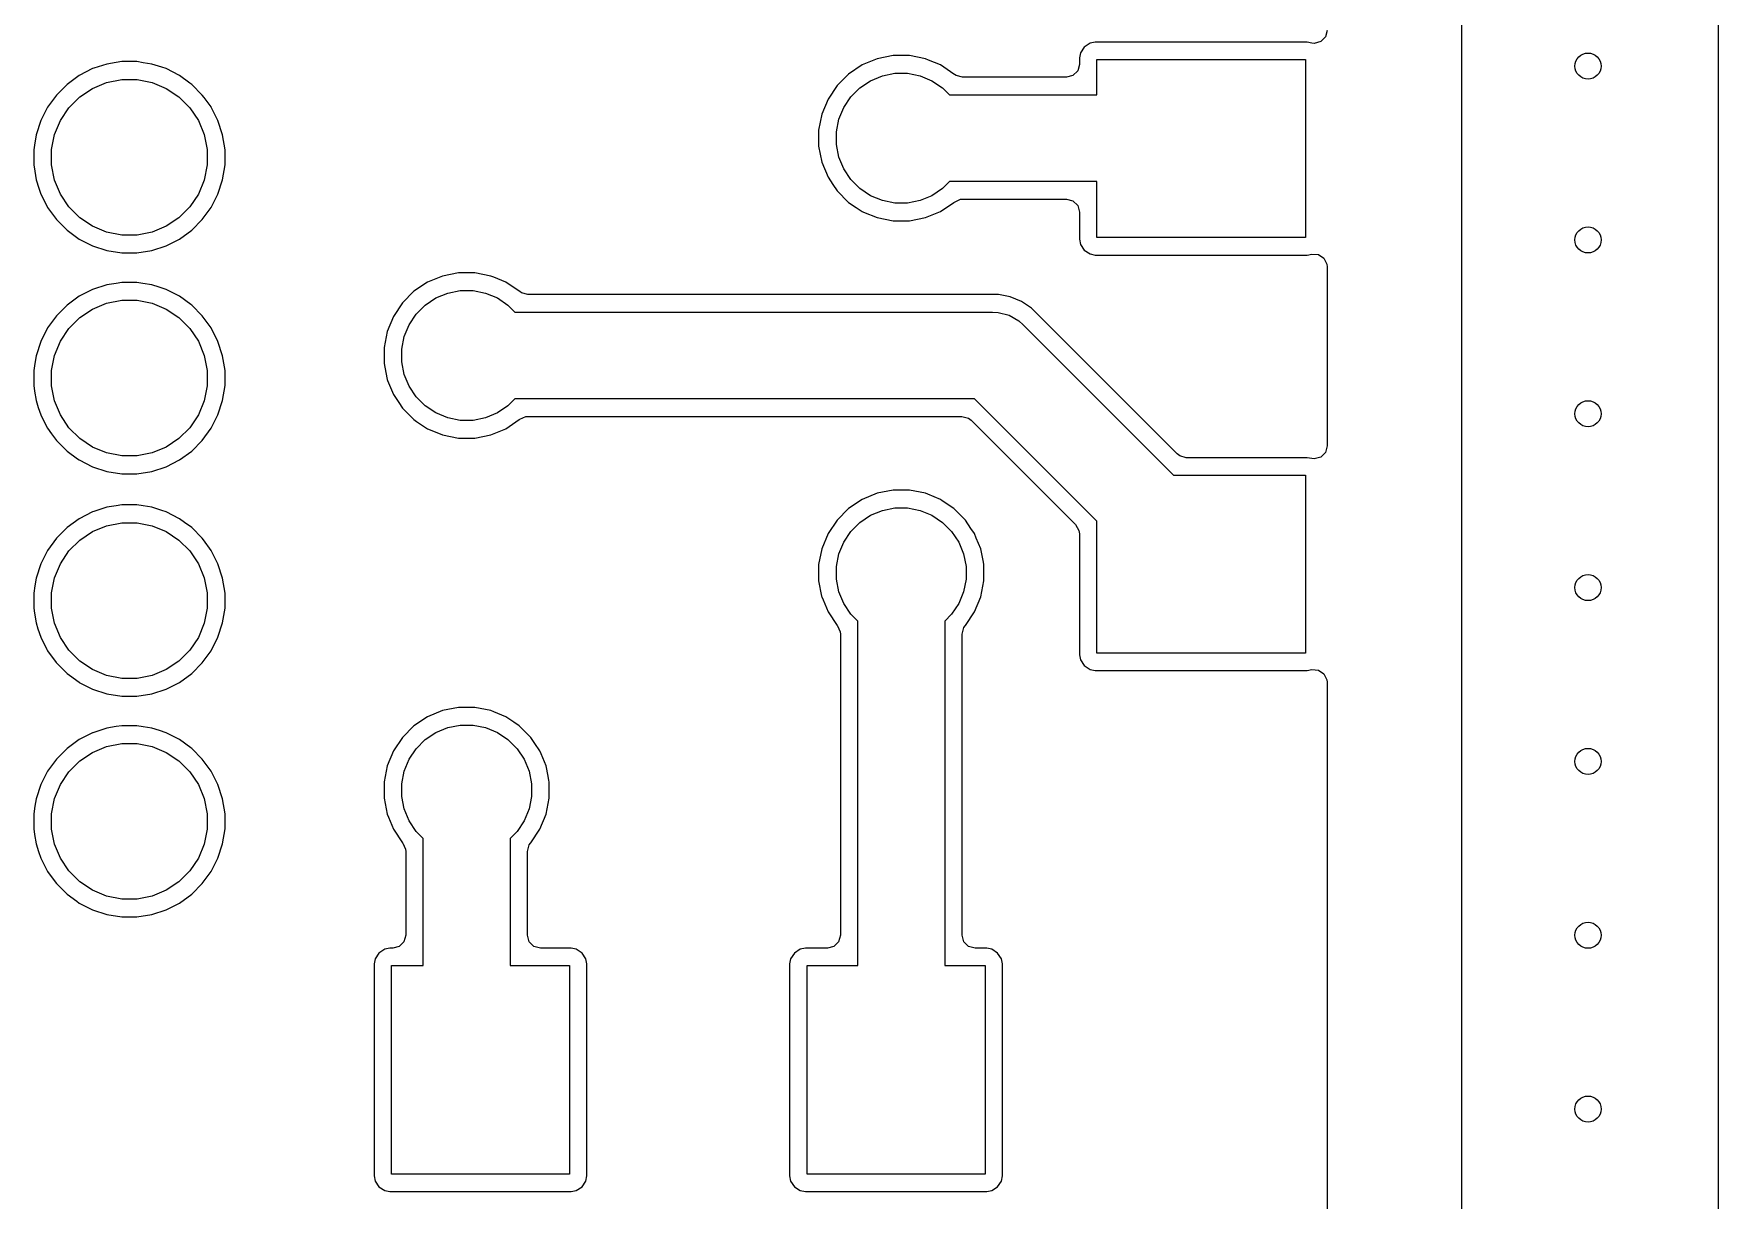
# Model space of a CAD drawing. Header units: inches. Extents: x 2.12 to 6.02, y -5.78 to -1.88.
# Drawn here: x 5.255 to 6.018, y -4.346 to -3.818 of the extents above; entities that cross this region are included whole.
import ezdxf

# ---------------------------------------------------------------- set-up
doc = ezdxf.new("R2010")
doc.units = ezdxf.units.IN
doc.header["$MEASUREMENT"] = 0
doc.layers.add('B.Cu', color=153, linetype='CONTINUOUS', true_color=0x4d7fc4)

msp = doc.modelspace()

# ---------------------------------------------------------------- linework, layer by layer
at = {"layer": 'B.Cu', "linetype": 'CONTINUOUS'}
for p, q in [((6.0177, -1.89805), (6.0177, -5.75549)), ((5.90157, -5.49887), (5.90157, -2.15468)), ((5.73314, -3.82235), (5.73053, -3.82409)), ((5.73544, -3.82189), (5.73314, -3.82235)), ((5.83149, -3.82189), (5.73544, -3.82189)), ((5.83354, -3.8223), (5.83149, -3.82189)), ((5.83149, -3.82189), (5.83149, -3.82189)), ((5.83469, -3.82241), (5.83354, -3.8223)), ((5.83762, -3.82163), (5.83469, -3.82241)), ((5.83977, -3.81948), (5.83762, -3.82163)), ((5.84055, -3.81654), (5.83977, -3.81948)), ((5.63672, -3.82937), (5.62991, -3.83219)), ((5.64395, -3.82793), (5.63672, -3.82937)), ((5.65132, -3.82793), (5.64395, -3.82793)), ((5.65855, -3.82937), (5.65132, -3.82793)), ((5.65996, -3.82996), (5.65855, -3.82937)), ((5.65855, -3.82937), (5.65855, -3.82937)), ((5.65855, -3.82937), (5.65855, -3.82937)), ((5.66536, -3.83219), (5.65996, -3.82996)), ((5.72878, -3.8267), (5.72833, -3.82901)), ((5.72833, -3.82901), (5.72833, -3.83191)), ((5.73053, -3.82409), (5.72878, -3.8267)), ((5.73622, -3.84567), (5.73622, -3.82978)), ((5.73622, -3.82978), (5.83071, -3.82978)), ((5.83071, -3.82978), (5.83071, -3.91037)), ((5.27532, -3.83696), (5.26981, -3.84097)), ((5.2814, -3.83386), (5.27532, -3.83696)), ((5.28197, -3.83368), (5.2814, -3.83386)), ((5.2814, -3.83386), (5.2814, -3.83386)), ((5.2814, -3.83386), (5.2814, -3.83386)), ((5.28789, -3.83176), (5.28197, -3.83368)), ((5.29201, -3.8311), (5.28789, -3.83176)), ((5.29462, -3.83069), (5.29201, -3.8311)), ((5.30144, -3.83069), (5.29462, -3.83069)), ((5.30433, -3.83115), (5.30144, -3.83069)), ((5.30818, -3.83176), (5.30433, -3.83115)), ((5.31279, -3.83325), (5.30818, -3.83176)), ((5.31466, -3.83386), (5.31279, -3.83325)), ((5.32074, -3.83696), (5.31466, -3.83386)), ((5.32544, -3.84037), (5.32074, -3.83696)), ((5.32074, -3.83696), (5.32074, -3.83696)), ((5.32074, -3.83696), (5.32074, -3.83696)), ((5.62378, -3.83629), (5.61857, -3.8415)), ((5.62991, -3.83219), (5.62378, -3.83629)), ((5.62378, -3.83629), (5.62378, -3.83629)), ((5.62991, -3.83219), (5.62991, -3.83219)), ((5.63372, -3.83931), (5.63907, -3.8371)), ((5.63907, -3.8371), (5.64474, -3.83597)), ((5.64474, -3.83597), (5.65053, -3.83597)), ((5.65053, -3.83597), (5.65621, -3.8371)), ((5.65621, -3.8371), (5.66156, -3.83931)), ((5.67149, -3.83629), (5.66536, -3.83219)), ((5.66536, -3.83219), (5.66536, -3.83219)), ((5.67168, -3.83644), (5.67149, -3.83629)), ((5.67247, -3.83699), (5.67168, -3.83644)), ((5.6754, -3.83778), (5.67247, -3.83699)), ((5.72246, -3.83778), (5.6754, -3.83778)), ((5.72539, -3.83699), (5.72246, -3.83778)), ((5.72754, -3.83484), (5.72539, -3.83699)), ((5.72833, -3.83191), (5.72754, -3.83484)), ((5.26981, -3.84097), (5.26498, -3.84579)), ((5.27555, -3.84663), (5.28133, -3.84277)), ((5.28133, -3.84277), (5.28775, -3.84011)), ((5.28775, -3.84011), (5.29456, -3.83875)), ((5.29456, -3.83875), (5.3015, -3.83875)), ((5.3015, -3.83875), (5.30832, -3.84011)), ((5.30832, -3.84011), (5.31473, -3.84277)), ((5.31473, -3.84277), (5.32051, -3.84663)), ((5.32626, -3.84097), (5.32544, -3.84037)), ((5.33108, -3.84579), (5.32626, -3.84097)), ((5.61857, -3.8415), (5.61448, -3.84763)), ((5.61857, -3.8415), (5.61857, -3.8415)), ((5.62481, -3.84662), (5.62891, -3.84253)), ((5.62891, -3.84253), (5.63372, -3.83931)), ((5.66156, -3.83931), (5.66637, -3.84253)), ((5.66637, -3.84253), (5.66951, -3.84567)), ((5.26098, -3.85131), (5.25788, -3.85738)), ((5.26498, -3.84579), (5.26098, -3.85131)), ((5.26678, -3.85731), (5.27064, -3.85154)), ((5.27064, -3.85154), (5.27555, -3.84663)), ((5.32051, -3.84663), (5.32542, -3.85154)), ((5.32542, -3.85154), (5.32928, -3.85731)), ((5.33186, -3.84686), (5.33108, -3.84579)), ((5.33502, -3.85122), (5.33186, -3.84686)), ((5.33509, -3.85131), (5.33502, -3.85122)), ((5.33818, -3.85738), (5.33509, -3.85131)), ((5.61448, -3.84763), (5.61165, -3.85444)), ((5.61448, -3.84763), (5.61448, -3.84763)), ((5.61938, -3.85678), (5.6216, -3.85144)), ((5.6216, -3.85144), (5.62481, -3.84662)), ((5.66951, -3.84567), (5.73622, -3.84567)), ((5.25788, -3.85738), (5.25577, -3.86387)), ((5.25788, -3.85738), (5.25788, -3.85738)), ((5.26412, -3.86373), (5.26678, -3.85731)), ((5.32928, -3.85731), (5.33194, -3.86373)), ((5.34029, -3.86387), (5.33818, -3.85738)), ((5.61165, -3.85444), (5.61022, -3.86167)), ((5.61825, -3.86246), (5.61938, -3.85678)), ((5.25577, -3.86387), (5.25505, -3.86844)), ((5.26277, -3.87054), (5.26412, -3.86373)), ((5.33194, -3.86373), (5.33329, -3.87054)), ((5.34136, -3.87061), (5.34029, -3.86387)), ((5.61022, -3.86167), (5.61022, -3.86904)), ((5.61825, -3.86825), (5.61825, -3.86246)), ((5.61938, -3.87393), (5.61825, -3.86825)), ((5.25505, -3.86844), (5.2547, -3.87061)), ((5.2547, -3.87061), (5.2547, -3.87743)), ((5.26277, -3.87749), (5.26277, -3.87054)), ((5.33329, -3.87054), (5.33329, -3.87749)), ((5.34136, -3.87743), (5.34136, -3.87061)), ((5.61022, -3.86904), (5.61165, -3.87627)), ((5.6216, -3.87927), (5.61938, -3.87393)), ((5.2547, -3.87743), (5.25516, -3.88032)), ((5.25516, -3.88032), (5.25577, -3.88416)), ((5.26412, -3.8843), (5.26277, -3.87749)), ((5.33329, -3.87749), (5.33194, -3.8843)), ((5.34029, -3.88416), (5.34136, -3.87743)), ((5.61165, -3.87627), (5.61448, -3.88308)), ((5.61448, -3.88308), (5.61448, -3.88308)), ((5.61448, -3.88308), (5.61665, -3.88633)), ((5.62481, -3.88409), (5.6216, -3.87927)), ((5.25577, -3.88416), (5.25702, -3.88801)), ((5.25702, -3.88801), (5.25788, -3.89065)), ((5.25788, -3.89065), (5.26091, -3.89659)), ((5.26678, -3.89072), (5.26412, -3.8843)), ((5.27064, -3.89649), (5.26678, -3.89072)), ((5.32928, -3.89072), (5.32542, -3.89649)), ((5.33194, -3.8843), (5.32928, -3.89072)), ((5.33509, -3.89672), (5.33818, -3.89065)), ((5.33818, -3.89065), (5.34029, -3.88416)), ((5.61665, -3.88633), (5.61857, -3.88921)), ((5.61857, -3.88921), (5.62378, -3.89442)), ((5.62891, -3.88818), (5.62481, -3.88409)), ((5.63372, -3.8914), (5.62891, -3.88818)), ((5.66637, -3.88818), (5.66156, -3.8914)), ((5.66951, -3.88504), (5.66637, -3.88818)), ((5.73622, -3.88504), (5.66951, -3.88504)), ((5.73622, -3.91037), (5.73622, -3.88504)), ((5.26091, -3.89659), (5.26098, -3.89672)), ((5.26098, -3.89672), (5.26497, -3.90223)), ((5.27555, -3.90141), (5.27064, -3.89649)), ((5.32542, -3.89649), (5.32051, -3.90141)), ((5.33108, -3.90224), (5.33509, -3.89672)), ((5.62378, -3.89442), (5.62723, -3.89672)), ((5.62723, -3.89672), (5.62991, -3.89852)), ((5.62991, -3.89852), (5.62991, -3.89852)), ((5.62991, -3.89852), (5.63059, -3.8988)), ((5.63059, -3.8988), (5.63672, -3.90134)), ((5.63907, -3.89361), (5.63372, -3.8914)), ((5.64474, -3.89474), (5.63907, -3.89361)), ((5.65053, -3.89474), (5.64474, -3.89474)), ((5.65621, -3.89361), (5.65053, -3.89474)), ((5.66156, -3.8914), (5.65621, -3.89361)), ((5.65855, -3.90134), (5.66536, -3.89852)), ((5.66536, -3.89852), (5.67149, -3.89442)), ((5.67149, -3.89442), (5.67168, -3.89426)), ((5.67149, -3.89442), (5.67149, -3.89442)), ((5.67149, -3.89442), (5.67149, -3.89442)), ((5.67168, -3.89426), (5.67445, -3.89301)), ((5.67445, -3.89301), (5.6754, -3.89293)), ((5.6754, -3.89293), (5.72246, -3.89293)), ((5.72246, -3.89293), (5.72539, -3.89372)), ((5.72539, -3.89372), (5.72754, -3.89587)), ((5.72754, -3.89587), (5.72833, -3.8988)), ((5.72833, -3.8988), (5.72833, -3.91115)), ((5.26497, -3.90223), (5.26498, -3.90224)), ((5.26498, -3.90224), (5.26981, -3.90706)), ((5.28133, -3.90526), (5.27555, -3.90141)), ((5.28775, -3.90792), (5.28133, -3.90526)), ((5.31473, -3.90526), (5.30832, -3.90792)), ((5.32051, -3.90141), (5.31473, -3.90526)), ((5.32626, -3.90706), (5.33108, -3.90224)), ((5.63672, -3.90134), (5.64395, -3.90278)), ((5.64395, -3.90278), (5.65132, -3.90278)), ((5.65132, -3.90278), (5.65855, -3.90134)), ((5.26981, -3.90706), (5.26981, -3.90706)), ((5.26981, -3.90706), (5.27528, -3.91104)), ((5.27528, -3.91104), (5.27532, -3.91107)), ((5.27532, -3.91107), (5.2814, -3.91417)), ((5.29456, -3.90928), (5.28775, -3.90792)), ((5.3015, -3.90928), (5.29456, -3.90928)), ((5.30832, -3.90792), (5.3015, -3.90928)), ((5.31466, -3.91417), (5.32074, -3.91107)), ((5.32074, -3.91107), (5.32626, -3.90706)), ((5.72833, -3.91115), (5.72878, -3.91345)), ((5.72878, -3.91345), (5.72878, -3.91345)), ((5.72878, -3.91345), (5.73053, -3.91607)), ((5.83071, -3.91037), (5.73622, -3.91037)), ((5.2814, -3.91417), (5.28789, -3.91628)), ((5.28789, -3.91628), (5.29462, -3.91734)), ((5.29462, -3.91734), (5.29462, -3.91734)), ((5.29462, -3.91734), (5.30144, -3.91734)), ((5.30144, -3.91734), (5.30818, -3.91628)), ((5.30144, -3.91734), (5.30144, -3.91734)), ((5.30818, -3.91628), (5.31466, -3.91417)), ((5.73053, -3.91607), (5.73314, -3.91781)), ((5.73314, -3.91781), (5.73544, -3.91827)), ((5.73544, -3.91827), (5.83149, -3.91827)), ((5.83149, -3.91827), (5.83354, -3.91786)), ((5.83354, -3.91786), (5.83657, -3.91806)), ((5.83657, -3.91806), (5.8391, -3.91974)), ((5.8391, -3.91974), (5.84044, -3.92247)), ((5.43987, -3.9278), (5.43306, -3.93062)), ((5.4471, -3.92636), (5.43987, -3.9278)), ((5.45447, -3.92636), (5.4471, -3.92636)), ((5.4617, -3.9278), (5.45447, -3.92636)), ((5.46311, -3.92838), (5.4617, -3.9278)), ((5.4617, -3.9278), (5.4617, -3.9278)), ((5.4617, -3.9278), (5.4617, -3.9278)), ((5.46851, -3.93062), (5.46311, -3.92838)), ((5.84044, -3.92247), (5.84055, -3.92361)), ((5.84055, -3.92361), (5.84055, -4.00473)), ((5.27532, -3.93696), (5.26981, -3.94097)), ((5.2814, -3.93386), (5.27532, -3.93696)), ((5.28789, -3.93176), (5.2814, -3.93386)), ((5.2814, -3.93386), (5.2814, -3.93386)), ((5.2814, -3.93386), (5.2814, -3.93386)), ((5.2814, -3.93386), (5.2814, -3.93386)), ((5.29201, -3.9311), (5.28789, -3.93176)), ((5.29462, -3.93069), (5.29201, -3.9311)), ((5.30144, -3.93069), (5.29462, -3.93069)), ((5.30416, -3.93112), (5.30144, -3.93069)), ((5.30818, -3.93176), (5.30416, -3.93112)), ((5.31157, -3.93286), (5.30818, -3.93176)), ((5.31466, -3.93386), (5.31157, -3.93286)), ((5.32074, -3.93696), (5.31466, -3.93386)), ((5.32593, -3.94073), (5.32074, -3.93696)), ((5.32074, -3.93696), (5.32074, -3.93696)), ((5.32074, -3.93696), (5.32074, -3.93696)), ((5.42693, -3.93471), (5.42172, -3.93992)), ((5.43306, -3.93062), (5.42693, -3.93471)), ((5.42693, -3.93471), (5.42693, -3.93471)), ((5.43306, -3.93062), (5.43306, -3.93062)), ((5.43687, -3.93774), (5.44222, -3.93552)), ((5.44222, -3.93552), (5.44789, -3.93439)), ((5.44789, -3.93439), (5.45368, -3.93439)), ((5.45368, -3.93439), (5.45936, -3.93552)), ((5.45936, -3.93552), (5.46471, -3.93774)), ((5.47464, -3.93471), (5.46851, -3.93062)), ((5.46851, -3.93062), (5.46851, -3.93062)), ((5.47483, -3.93487), (5.47464, -3.93471)), ((5.47562, -3.93541), (5.47483, -3.93487)), ((5.47855, -3.9362), (5.47562, -3.93541)), ((5.69169, -3.9362), (5.47855, -3.9362)), ((5.69702, -3.93726), (5.69169, -3.9362)), ((5.69169, -3.9362), (5.69169, -3.9362)), ((5.69169, -3.9362), (5.69169, -3.9362)), ((5.26981, -3.94097), (5.26498, -3.94579)), ((5.27555, -3.94663), (5.28133, -3.94277)), ((5.28133, -3.94277), (5.28775, -3.94011)), ((5.28775, -3.94011), (5.29456, -3.93875)), ((5.29456, -3.93875), (5.3015, -3.93875)), ((5.3015, -3.93875), (5.30832, -3.94011)), ((5.30832, -3.94011), (5.31473, -3.94277)), ((5.31473, -3.94277), (5.32051, -3.94663)), ((5.32626, -3.94097), (5.32593, -3.94073)), ((5.33108, -3.94579), (5.32626, -3.94097)), ((5.42172, -3.93992), (5.41763, -3.94605)), ((5.42172, -3.93992), (5.42172, -3.93992)), ((5.42796, -3.94505), (5.43206, -3.94095)), ((5.43206, -3.94095), (5.43687, -3.93774)), ((5.46471, -3.93774), (5.46952, -3.94095)), ((5.46952, -3.94095), (5.47266, -3.94409)), ((5.47266, -3.94409), (5.68898, -3.94409)), ((5.68898, -3.94409), (5.69155, -3.94426)), ((5.69155, -3.94426), (5.69155, -3.94426)), ((5.69155, -3.94426), (5.69651, -3.94559)), ((5.70204, -3.93934), (5.69702, -3.93726)), ((5.69702, -3.93726), (5.69702, -3.93726)), ((5.70656, -3.94236), (5.70204, -3.93934)), ((5.70204, -3.93934), (5.70204, -3.93934)), ((5.70204, -3.93934), (5.70204, -3.93934)), ((5.77256, -4.00836), (5.70656, -3.94236)), ((5.70656, -3.94236), (5.70656, -3.94236)), ((5.26098, -3.95131), (5.25788, -3.95738)), ((5.26498, -3.94579), (5.26098, -3.95131)), ((5.26678, -3.95731), (5.27064, -3.95154)), ((5.27064, -3.95154), (5.27555, -3.94663)), ((5.32051, -3.94663), (5.32542, -3.95154)), ((5.32542, -3.95154), (5.32928, -3.95731)), ((5.33509, -3.95131), (5.33108, -3.94579)), ((5.33818, -3.95738), (5.33509, -3.95131)), ((5.41763, -3.94605), (5.4148, -3.95286)), ((5.41763, -3.94605), (5.41763, -3.94605)), ((5.42253, -3.95521), (5.42475, -3.94986)), ((5.42475, -3.94986), (5.42796, -3.94505)), ((5.69651, -3.94559), (5.70096, -3.94816)), ((5.70096, -3.94816), (5.70096, -3.94816)), ((5.70096, -3.94816), (5.7029, -3.94986)), ((5.7029, -3.94986), (5.77101, -4.01797)), ((5.25788, -3.95738), (5.25577, -3.96387)), ((5.25788, -3.95738), (5.25788, -3.95738)), ((5.26412, -3.96373), (5.26678, -3.95731)), ((5.32928, -3.95731), (5.33194, -3.96373)), ((5.34029, -3.96387), (5.33818, -3.95738)), ((5.4148, -3.95286), (5.41337, -3.96009)), ((5.4214, -3.96089), (5.42253, -3.95521)), ((5.2552, -3.96747), (5.2547, -3.97061)), ((5.25577, -3.96387), (5.2552, -3.96747)), ((5.26277, -3.97054), (5.26412, -3.96373)), ((5.33194, -3.96373), (5.33329, -3.97054)), ((5.34136, -3.97061), (5.34029, -3.96387)), ((5.41337, -3.96009), (5.41337, -3.96747)), ((5.41337, -3.96747), (5.41464, -3.97388)), ((5.4214, -3.96667), (5.4214, -3.96089)), ((5.42253, -3.97235), (5.4214, -3.96667)), ((5.2547, -3.97061), (5.2547, -3.97743)), ((5.26277, -3.97749), (5.26277, -3.97054)), ((5.33329, -3.97054), (5.33329, -3.97749)), ((5.34136, -3.97743), (5.34136, -3.97061)), ((5.41464, -3.97388), (5.4148, -3.97469)), ((5.4148, -3.97469), (5.415, -3.97516)), ((5.415, -3.97516), (5.41763, -3.9815)), ((5.42475, -3.9777), (5.42253, -3.97235)), ((5.2547, -3.97743), (5.2551, -3.97992)), ((5.2551, -3.97992), (5.25577, -3.98416)), ((5.26412, -3.9843), (5.26277, -3.97749)), ((5.33329, -3.97749), (5.33194, -3.9843)), ((5.34029, -3.98416), (5.34136, -3.97743)), ((5.41763, -3.9815), (5.41763, -3.98151)), ((5.41763, -3.98151), (5.42006, -3.98514)), ((5.42796, -3.98251), (5.42475, -3.9777)), ((5.43206, -3.9866), (5.42796, -3.98251)), ((5.25577, -3.98416), (5.2568, -3.98733)), ((5.2568, -3.98733), (5.25788, -3.99065)), ((5.26678, -3.99072), (5.26412, -3.9843)), ((5.33194, -3.9843), (5.32928, -3.99072)), ((5.33818, -3.99065), (5.34029, -3.98416)), ((5.42006, -3.98514), (5.42172, -3.98763)), ((5.42172, -3.98763), (5.42693, -3.99285)), ((5.43687, -3.98982), (5.43206, -3.9866)), ((5.44222, -3.99204), (5.43687, -3.98982)), ((5.46471, -3.98982), (5.45936, -3.99204)), ((5.46952, -3.9866), (5.46471, -3.98982)), ((5.47266, -3.98346), (5.46952, -3.9866)), ((5.68082, -3.98346), (5.47266, -3.98346)), ((5.73622, -4.03886), (5.68082, -3.98346)), ((5.25788, -3.99065), (5.26086, -3.99649)), ((5.26086, -3.99649), (5.26098, -3.99672)), ((5.26098, -3.99672), (5.26279, -3.99922)), ((5.27064, -3.99649), (5.26678, -3.99072)), ((5.27555, -4.00141), (5.27064, -3.99649)), ((5.32542, -3.99649), (5.32051, -4.00141)), ((5.32928, -3.99072), (5.32542, -3.99649)), ((5.33108, -4.00224), (5.33509, -3.99672)), ((5.33509, -3.99672), (5.33818, -3.99065)), ((5.42693, -3.99285), (5.42814, -3.99366)), ((5.42814, -3.99366), (5.43306, -3.99694)), ((5.43306, -3.99694), (5.43306, -3.99694)), ((5.43306, -3.99694), (5.43506, -3.99777)), ((5.43506, -3.99777), (5.43987, -3.99976)), ((5.44789, -3.99316), (5.44222, -3.99204)), ((5.45368, -3.99316), (5.44789, -3.99316)), ((5.45936, -3.99204), (5.45368, -3.99316)), ((5.4617, -3.99976), (5.46851, -3.99694)), ((5.46851, -3.99694), (5.47464, -3.99285)), ((5.47464, -3.99285), (5.47483, -3.99269)), ((5.47464, -3.99285), (5.47464, -3.99285)), ((5.47464, -3.99285), (5.47464, -3.99285)), ((5.47483, -3.99269), (5.4776, -3.99144)), ((5.4776, -3.99144), (5.47855, -3.99136)), ((5.47855, -3.99136), (5.67512, -3.99136)), ((5.67512, -3.99136), (5.67806, -3.99214)), ((5.67806, -3.99214), (5.67927, -3.99308)), ((5.67927, -3.99308), (5.72661, -4.04041)), ((5.26279, -3.99922), (5.26498, -4.00224)), ((5.26498, -4.00224), (5.26981, -4.00706)), ((5.28133, -4.00526), (5.27555, -4.00141)), ((5.28775, -4.00792), (5.28133, -4.00526)), ((5.31473, -4.00526), (5.30832, -4.00792)), ((5.32051, -4.00141), (5.31473, -4.00526)), ((5.32626, -4.00706), (5.33108, -4.00224)), ((5.43987, -3.99976), (5.4471, -4.0012)), ((5.4471, -4.0012), (5.45447, -4.0012)), ((5.45447, -4.0012), (5.4617, -3.99976)), ((5.84055, -4.00473), (5.83977, -4.00767)), ((5.26981, -4.00706), (5.26981, -4.00706)), ((5.26981, -4.00706), (5.27459, -4.01054)), ((5.27459, -4.01054), (5.27532, -4.01107)), ((5.27532, -4.01107), (5.2814, -4.01417)), ((5.29456, -4.00928), (5.28775, -4.00792)), ((5.3015, -4.00928), (5.29456, -4.00928)), ((5.30832, -4.00792), (5.3015, -4.00928)), ((5.31466, -4.01417), (5.32074, -4.01107)), ((5.32074, -4.01107), (5.32626, -4.00706)), ((5.77377, -4.00929), (5.77256, -4.00836)), ((5.77671, -4.01008), (5.77377, -4.00929)), ((5.83149, -4.01008), (5.77671, -4.01008)), ((5.83354, -4.01049), (5.83149, -4.01008)), ((5.83149, -4.01008), (5.83149, -4.01008)), ((5.83469, -4.0106), (5.83354, -4.01049)), ((5.83762, -4.00981), (5.83469, -4.0106)), ((5.83977, -4.00767), (5.83762, -4.00981)), ((5.2814, -4.01417), (5.28789, -4.01628)), ((5.28789, -4.01628), (5.29462, -4.01734)), ((5.29462, -4.01734), (5.29462, -4.01734)), ((5.29462, -4.01734), (5.30144, -4.01734)), ((5.30144, -4.01734), (5.30818, -4.01628)), ((5.30144, -4.01734), (5.30144, -4.01734)), ((5.30818, -4.01628), (5.31466, -4.01417)), ((5.77101, -4.01797), (5.83071, -4.01797)), ((5.83071, -4.01797), (5.83071, -4.09856)), ((5.63672, -4.02622), (5.62991, -4.02904)), ((5.64395, -4.02478), (5.63672, -4.02622)), ((5.65132, -4.02478), (5.64395, -4.02478)), ((5.65855, -4.02622), (5.65132, -4.02478)), ((5.65963, -4.02667), (5.65855, -4.02622)), ((5.65855, -4.02622), (5.65855, -4.02622)), ((5.65855, -4.02622), (5.65855, -4.02622)), ((5.66536, -4.02904), (5.65963, -4.02667)), ((5.2814, -4.03465), (5.27532, -4.03775)), ((5.28197, -4.03447), (5.2814, -4.03465)), ((5.2814, -4.03465), (5.2814, -4.03465)), ((5.2814, -4.03465), (5.2814, -4.03465)), ((5.28789, -4.03254), (5.28197, -4.03447)), ((5.29201, -4.03189), (5.28789, -4.03254)), ((5.29462, -4.03148), (5.29201, -4.03189)), ((5.30144, -4.03148), (5.29462, -4.03148)), ((5.30433, -4.03193), (5.30144, -4.03148)), ((5.30818, -4.03254), (5.30433, -4.03193)), ((5.31277, -4.03403), (5.30818, -4.03254)), ((5.31466, -4.03465), (5.31277, -4.03403)), ((5.32074, -4.03775), (5.31466, -4.03465)), ((5.62378, -4.03314), (5.61857, -4.03835)), ((5.62991, -4.02904), (5.62378, -4.03314)), ((5.62378, -4.03314), (5.62378, -4.03314)), ((5.62891, -4.03938), (5.63372, -4.03616)), ((5.62991, -4.02904), (5.62991, -4.02904)), ((5.63372, -4.03616), (5.63907, -4.03395)), ((5.63907, -4.03395), (5.64474, -4.03282)), ((5.64474, -4.03282), (5.65053, -4.03282)), ((5.65053, -4.03282), (5.65621, -4.03395)), ((5.65621, -4.03395), (5.66156, -4.03616)), ((5.66156, -4.03616), (5.66637, -4.03938)), ((5.66624, -4.02963), (5.66536, -4.02904)), ((5.66536, -4.02904), (5.66536, -4.02904)), ((5.67149, -4.03314), (5.66624, -4.02963)), ((5.6767, -4.03835), (5.67149, -4.03314)), ((5.26981, -4.04176), (5.26498, -4.04658)), ((5.27532, -4.03775), (5.26981, -4.04176)), ((5.27555, -4.04741), (5.28133, -4.04355)), ((5.28133, -4.04355), (5.28775, -4.0409)), ((5.28775, -4.0409), (5.29456, -4.03954)), ((5.29456, -4.03954), (5.3015, -4.03954)), ((5.3015, -4.03954), (5.30832, -4.0409)), ((5.30832, -4.0409), (5.31473, -4.04355)), ((5.31473, -4.04355), (5.32051, -4.04741)), ((5.32299, -4.03938), (5.32074, -4.03775)), ((5.32074, -4.03775), (5.32074, -4.03775)), ((5.32074, -4.03775), (5.32074, -4.03775)), ((5.32626, -4.04176), (5.32299, -4.03938)), ((5.33108, -4.04658), (5.32626, -4.04176)), ((5.61857, -4.03835), (5.61448, -4.04448)), ((5.61857, -4.03835), (5.61857, -4.03835)), ((5.6216, -4.04829), (5.62481, -4.04347)), ((5.62481, -4.04347), (5.62891, -4.03938)), ((5.66637, -4.03938), (5.67046, -4.04347)), ((5.67046, -4.04347), (5.67368, -4.04829)), ((5.67921, -4.04209), (5.6767, -4.03835)), ((5.6808, -4.04448), (5.67921, -4.04209)), ((5.72661, -4.04041), (5.72813, -4.04304)), ((5.72813, -4.04304), (5.72833, -4.04456)), ((5.73622, -4.09856), (5.73622, -4.03886)), ((5.26498, -4.04658), (5.26098, -4.05209)), ((5.27064, -4.05232), (5.27555, -4.04741)), ((5.32051, -4.04741), (5.32542, -4.05232)), ((5.33159, -4.04728), (5.33108, -4.04658)), ((5.33507, -4.05207), (5.33159, -4.04728)), ((5.61165, -4.05129), (5.61022, -4.05852)), ((5.61448, -4.04448), (5.61165, -4.05129)), ((5.61448, -4.04448), (5.61448, -4.04448)), ((5.61938, -4.05363), (5.6216, -4.04829)), ((5.67368, -4.04829), (5.67589, -4.05363)), ((5.68163, -4.04647), (5.6808, -4.04448)), ((5.6808, -4.04448), (5.6808, -4.04448)), ((5.68362, -4.05129), (5.68163, -4.04647)), ((5.68378, -4.05207), (5.68362, -4.05129)), ((5.72833, -4.04456), (5.72833, -4.09934)), ((5.25788, -4.05817), (5.25577, -4.06466)), ((5.26098, -4.05209), (5.25788, -4.05817)), ((5.25788, -4.05817), (5.25788, -4.05817)), ((5.26412, -4.06452), (5.26678, -4.0581)), ((5.26678, -4.0581), (5.27064, -4.05232)), ((5.32542, -4.05232), (5.32928, -4.0581)), ((5.32928, -4.0581), (5.33194, -4.06452)), ((5.33509, -4.05209), (5.33507, -4.05207)), ((5.33818, -4.05817), (5.33509, -4.05209)), ((5.34029, -4.06466), (5.33818, -4.05817)), ((5.61022, -4.05852), (5.61022, -4.06589)), ((5.61825, -4.05931), (5.61938, -4.05363)), ((5.67589, -4.05363), (5.67702, -4.05931)), ((5.68485, -4.05746), (5.68378, -4.05207)), ((5.68506, -4.05852), (5.68485, -4.05746)), ((5.68506, -4.06589), (5.68506, -4.05852)), ((5.25577, -4.06466), (5.25523, -4.06809)), ((5.26277, -4.07133), (5.26412, -4.06452)), ((5.33194, -4.06452), (5.33329, -4.07133)), ((5.34136, -4.07139), (5.34029, -4.06466)), ((5.61022, -4.06589), (5.61159, -4.07281)), ((5.61825, -4.0651), (5.61825, -4.05931)), ((5.61938, -4.07078), (5.61825, -4.0651)), ((5.67702, -4.0651), (5.67589, -4.07078)), ((5.67702, -4.05931), (5.67702, -4.0651)), ((5.68362, -4.07312), (5.68506, -4.06589)), ((5.25523, -4.06809), (5.2547, -4.07139)), ((5.2547, -4.07139), (5.2547, -4.07821)), ((5.26277, -4.07828), (5.26277, -4.07133)), ((5.33329, -4.07133), (5.33329, -4.07828)), ((5.34136, -4.07821), (5.34136, -4.07139)), ((5.61159, -4.07281), (5.61165, -4.07312)), ((5.61165, -4.07312), (5.61224, -4.07453)), ((5.6216, -4.07612), (5.61938, -4.07078)), ((5.67589, -4.07078), (5.67368, -4.07612)), ((5.6808, -4.07993), (5.68362, -4.07312)), ((5.2547, -4.07821), (5.25506, -4.08043)), ((5.25506, -4.08043), (5.25577, -4.08495)), ((5.26412, -4.08509), (5.26277, -4.07828)), ((5.33329, -4.07828), (5.33194, -4.08509)), ((5.34029, -4.08495), (5.34136, -4.07821)), ((5.61224, -4.07453), (5.61448, -4.07993)), ((5.61448, -4.07993), (5.61448, -4.07993)), ((5.61448, -4.07993), (5.61857, -4.08606)), ((5.62481, -4.08094), (5.6216, -4.07612)), ((5.62795, -4.08408), (5.62481, -4.08094)), ((5.67046, -4.08094), (5.66732, -4.08408)), ((5.67368, -4.07612), (5.67046, -4.08094)), ((5.6767, -4.08606), (5.6808, -4.07993)), ((5.25577, -4.08495), (5.25662, -4.08755)), ((5.25662, -4.08755), (5.25788, -4.09143)), ((5.26678, -4.09151), (5.26412, -4.08509)), ((5.33194, -4.08509), (5.32928, -4.09151)), ((5.33818, -4.09143), (5.34029, -4.08495)), ((5.61857, -4.08606), (5.61873, -4.08625)), ((5.61873, -4.08625), (5.61998, -4.08902)), ((5.61998, -4.08902), (5.62006, -4.08997)), ((5.62795, -4.24016), (5.62795, -4.08408)), ((5.66732, -4.08408), (5.66732, -4.24016)), ((5.67522, -4.08997), (5.676, -4.08704)), ((5.676, -4.08704), (5.67655, -4.08625)), ((5.67655, -4.08625), (5.6767, -4.08606)), ((5.6767, -4.08606), (5.6767, -4.08606)), ((5.6767, -4.08606), (5.6767, -4.08606)), ((5.25788, -4.09143), (5.26068, -4.09692)), ((5.26068, -4.09692), (5.26098, -4.09751)), ((5.27064, -4.09728), (5.26678, -4.09151)), ((5.32928, -4.09151), (5.32542, -4.09728)), ((5.33509, -4.09751), (5.33818, -4.09143)), ((5.62006, -4.08997), (5.62006, -4.2264)), ((5.67522, -4.2264), (5.67522, -4.08997)), ((5.26098, -4.09751), (5.26486, -4.10285)), ((5.26486, -4.10285), (5.26498, -4.10303)), ((5.26498, -4.10303), (5.26981, -4.10785)), ((5.27555, -4.10219), (5.27064, -4.09728)), ((5.28133, -4.10605), (5.27555, -4.10219)), ((5.32051, -4.10219), (5.31473, -4.10605)), ((5.32542, -4.09728), (5.32051, -4.10219)), ((5.32626, -4.10785), (5.33108, -4.10303)), ((5.33108, -4.10303), (5.33509, -4.09751)), ((5.72833, -4.09934), (5.72878, -4.10164)), ((5.72878, -4.10164), (5.72878, -4.10164)), ((5.72878, -4.10164), (5.73053, -4.10425)), ((5.73053, -4.10425), (5.73314, -4.106)), ((5.83071, -4.09856), (5.73622, -4.09856)), ((5.26981, -4.10785), (5.27091, -4.10865)), ((5.27091, -4.10865), (5.27524, -4.1118)), ((5.27524, -4.1118), (5.27532, -4.11186)), ((5.27532, -4.11186), (5.2814, -4.11496)), ((5.28775, -4.10871), (5.28133, -4.10605)), ((5.29456, -4.11007), (5.28775, -4.10871)), ((5.3015, -4.11007), (5.29456, -4.11007)), ((5.30832, -4.10871), (5.3015, -4.11007)), ((5.31473, -4.10605), (5.30832, -4.10871)), ((5.31466, -4.11496), (5.32074, -4.11186)), ((5.32074, -4.11186), (5.32626, -4.10785)), ((5.73314, -4.106), (5.73544, -4.10646)), ((5.73544, -4.10646), (5.83149, -4.10646)), ((5.83149, -4.10646), (5.83354, -4.10605)), ((5.83354, -4.10605), (5.83657, -4.10625)), ((5.83657, -4.10625), (5.8391, -4.10793)), ((5.8391, -4.10793), (5.84044, -4.11066)), ((5.84044, -4.11066), (5.84055, -4.1118)), ((5.84055, -4.1118), (5.84055, -5.45904)), ((5.2814, -4.11496), (5.28789, -4.11706)), ((5.28789, -4.11706), (5.29462, -4.11813)), ((5.29462, -4.11813), (5.29462, -4.11813)), ((5.29462, -4.11813), (5.30144, -4.11813)), ((5.30144, -4.11813), (5.30818, -4.11706)), ((5.30144, -4.11813), (5.30144, -4.11813)), ((5.30818, -4.11706), (5.31466, -4.11496)), ((5.43306, -4.12747), (5.42693, -4.13156)), ((5.43987, -4.12465), (5.43306, -4.12747)), ((5.43306, -4.12747), (5.43306, -4.12747)), ((5.4471, -4.12321), (5.43987, -4.12465)), ((5.45447, -4.12321), (5.4471, -4.12321)), ((5.4617, -4.12465), (5.45447, -4.12321)), ((5.46311, -4.12523), (5.4617, -4.12465)), ((5.4617, -4.12465), (5.4617, -4.12465)), ((5.4617, -4.12465), (5.4617, -4.12465)), ((5.46851, -4.12747), (5.46311, -4.12523)), ((5.47221, -4.12994), (5.46851, -4.12747)), ((5.46851, -4.12747), (5.46851, -4.12747)), ((5.2814, -4.13465), (5.27532, -4.13775)), ((5.28145, -4.13464), (5.2814, -4.13465)), ((5.2814, -4.13465), (5.2814, -4.13465)), ((5.2814, -4.13465), (5.2814, -4.13465)), ((5.28789, -4.13254), (5.28145, -4.13464)), ((5.29201, -4.13189), (5.28789, -4.13254)), ((5.29462, -4.13148), (5.29201, -4.13189)), ((5.30144, -4.13148), (5.29462, -4.13148)), ((5.30433, -4.13193), (5.30144, -4.13148)), ((5.30818, -4.13254), (5.30433, -4.13193)), ((5.31169, -4.13369), (5.30818, -4.13254)), ((5.31466, -4.13465), (5.31169, -4.13369)), ((5.32074, -4.13775), (5.31466, -4.13465)), ((5.42693, -4.13156), (5.42172, -4.13678)), ((5.42693, -4.13156), (5.42693, -4.13156)), ((5.43206, -4.1378), (5.43687, -4.13459)), ((5.43687, -4.13459), (5.44222, -4.13237)), ((5.44222, -4.13237), (5.44789, -4.13124)), ((5.44789, -4.13124), (5.45368, -4.13124)), ((5.45368, -4.13124), (5.45936, -4.13237)), ((5.45936, -4.13237), (5.46471, -4.13459)), ((5.46471, -4.13459), (5.46952, -4.1378)), ((5.47464, -4.13156), (5.47221, -4.12994)), ((5.47985, -4.13678), (5.47464, -4.13156)), ((5.26981, -4.14176), (5.26498, -4.14658)), ((5.27532, -4.13775), (5.26981, -4.14176)), ((5.28133, -4.14355), (5.28775, -4.1409)), ((5.28775, -4.1409), (5.29456, -4.13954)), ((5.29456, -4.13954), (5.3015, -4.13954)), ((5.3015, -4.13954), (5.30832, -4.1409)), ((5.30832, -4.1409), (5.31473, -4.14355)), ((5.32593, -4.14152), (5.32074, -4.13775)), ((5.32074, -4.13775), (5.32074, -4.13775)), ((5.32074, -4.13775), (5.32074, -4.13775)), ((5.32626, -4.14176), (5.32593, -4.14152)), ((5.33108, -4.14658), (5.32626, -4.14176)), ((5.41763, -4.1429), (5.4148, -4.14971)), ((5.42172, -4.13678), (5.41763, -4.1429)), ((5.41763, -4.1429), (5.41763, -4.1429)), ((5.42172, -4.13678), (5.42172, -4.13678)), ((5.42475, -4.14671), (5.42796, -4.1419)), ((5.42796, -4.1419), (5.43206, -4.1378)), ((5.46952, -4.1378), (5.47361, -4.1419)), ((5.47361, -4.1419), (5.47683, -4.14671)), ((5.48175, -4.13961), (5.47985, -4.13678)), ((5.48395, -4.1429), (5.48175, -4.13961)), ((5.48448, -4.14419), (5.48395, -4.1429)), ((5.48395, -4.1429), (5.48395, -4.1429)), ((5.26498, -4.14658), (5.26098, -4.15209)), ((5.27064, -4.15232), (5.27555, -4.14741)), ((5.27555, -4.14741), (5.28133, -4.14355)), ((5.31473, -4.14355), (5.32051, -4.14741)), ((5.32051, -4.14741), (5.32542, -4.15232)), ((5.33509, -4.15209), (5.33108, -4.14658)), ((5.4148, -4.14971), (5.41337, -4.15694)), ((5.42253, -4.15206), (5.42475, -4.14671)), ((5.47683, -4.14671), (5.47904, -4.15206)), ((5.48677, -4.14971), (5.48448, -4.14419)), ((5.48768, -4.1543), (5.48677, -4.14971)), ((5.25788, -4.15817), (5.25577, -4.16466)), ((5.26098, -4.15209), (5.25788, -4.15817)), ((5.25788, -4.15817), (5.25788, -4.15817)), ((5.26412, -4.16452), (5.26678, -4.1581)), ((5.26678, -4.1581), (5.27064, -4.15232)), ((5.32542, -4.15232), (5.32928, -4.1581)), ((5.32928, -4.1581), (5.33194, -4.16452)), ((5.33818, -4.15817), (5.33509, -4.15209)), ((5.34029, -4.16466), (5.33818, -4.15817)), ((5.41337, -4.15694), (5.41337, -4.16432)), ((5.4214, -4.15774), (5.42253, -4.15206)), ((5.4214, -4.16352), (5.4214, -4.15774)), ((5.47904, -4.15206), (5.48017, -4.15774)), ((5.48017, -4.15774), (5.48017, -4.16352)), ((5.48808, -4.15632), (5.48768, -4.1543)), ((5.48821, -4.15694), (5.48808, -4.15632)), ((5.48821, -4.16432), (5.48821, -4.15694)), ((5.25577, -4.16466), (5.25524, -4.16799)), ((5.26277, -4.17133), (5.26412, -4.16452)), ((5.33194, -4.16452), (5.33329, -4.17133)), ((5.34136, -4.17139), (5.34029, -4.16466)), ((5.41337, -4.16432), (5.4148, -4.17154)), ((5.42253, -4.1692), (5.4214, -4.16352)), ((5.48017, -4.16352), (5.47904, -4.1692)), ((5.48677, -4.17155), (5.48821, -4.16432)), ((5.25524, -4.16799), (5.2547, -4.17139)), ((5.2547, -4.17139), (5.2547, -4.17821)), ((5.26277, -4.17828), (5.26277, -4.17133)), ((5.33329, -4.17133), (5.33329, -4.17828)), ((5.34136, -4.17821), (5.34136, -4.17139)), ((5.4148, -4.17154), (5.4148, -4.17155)), ((5.4148, -4.17155), (5.41539, -4.17296)), ((5.41539, -4.17296), (5.41763, -4.17836)), ((5.42475, -4.17455), (5.42253, -4.1692)), ((5.47904, -4.1692), (5.47683, -4.17455)), ((5.48395, -4.17836), (5.48677, -4.17155)), ((5.2547, -4.17821), (5.2551, -4.18071)), ((5.2551, -4.18071), (5.25577, -4.18495)), ((5.26412, -4.18509), (5.26277, -4.17828)), ((5.33329, -4.17828), (5.33194, -4.18509)), ((5.34029, -4.18495), (5.34136, -4.17821)), ((5.41763, -4.17836), (5.41763, -4.17836)), ((5.41763, -4.17836), (5.42172, -4.18448)), ((5.42796, -4.17936), (5.42475, -4.17455)), ((5.4311, -4.1825), (5.42796, -4.17936)), ((5.47361, -4.17936), (5.47047, -4.1825)), ((5.47683, -4.17455), (5.47361, -4.17936)), ((5.47985, -4.18448), (5.48395, -4.17836)), ((5.25577, -4.18495), (5.25689, -4.1884)), ((5.25689, -4.1884), (5.25788, -4.19143)), ((5.26678, -4.19151), (5.26412, -4.18509)), ((5.33194, -4.18509), (5.32928, -4.19151)), ((5.33818, -4.19143), (5.34029, -4.18495)), ((5.42172, -4.18448), (5.42188, -4.18468)), ((5.42188, -4.18468), (5.42313, -4.18744)), ((5.42313, -4.18744), (5.42321, -4.1884)), ((5.42321, -4.1884), (5.42321, -4.2264)), ((5.4311, -4.24016), (5.4311, -4.1825)), ((5.47047, -4.1825), (5.47047, -4.24016)), ((5.47837, -4.1884), (5.47915, -4.18546)), ((5.47837, -4.2264), (5.47837, -4.1884)), ((5.47915, -4.18546), (5.4797, -4.18468)), ((5.4797, -4.18468), (5.47985, -4.18448)), ((5.47985, -4.18448), (5.47985, -4.18448)), ((5.47985, -4.18448), (5.47985, -4.18448)), ((5.25788, -4.19143), (5.26095, -4.19745)), ((5.27064, -4.19728), (5.26678, -4.19151)), ((5.32928, -4.19151), (5.32542, -4.19728)), ((5.33509, -4.19751), (5.33818, -4.19143)), ((5.26095, -4.19745), (5.26098, -4.19751)), ((5.26098, -4.19751), (5.26305, -4.20037)), ((5.26305, -4.20037), (5.26498, -4.20303)), ((5.26498, -4.20303), (5.26981, -4.20785)), ((5.27555, -4.20219), (5.27064, -4.19728)), ((5.28133, -4.20605), (5.27555, -4.20219)), ((5.32051, -4.20219), (5.31473, -4.20605)), ((5.32542, -4.19728), (5.32051, -4.20219)), ((5.32626, -4.20785), (5.33108, -4.20303)), ((5.33108, -4.20303), (5.33509, -4.19751)), ((5.26981, -4.20785), (5.26981, -4.20785)), ((5.26981, -4.20785), (5.27417, -4.21102)), ((5.27417, -4.21102), (5.27532, -4.21186)), ((5.28775, -4.20871), (5.28133, -4.20605)), ((5.29456, -4.21007), (5.28775, -4.20871)), ((5.3015, -4.21007), (5.29456, -4.21007)), ((5.30832, -4.20871), (5.3015, -4.21007)), ((5.31473, -4.20605), (5.30832, -4.20871)), ((5.32074, -4.21186), (5.32626, -4.20785)), ((5.27532, -4.21186), (5.2814, -4.21496)), ((5.2814, -4.21496), (5.28789, -4.21706)), ((5.28789, -4.21706), (5.29462, -4.21813)), ((5.29462, -4.21813), (5.29462, -4.21813)), ((5.29462, -4.21813), (5.30144, -4.21813)), ((5.30144, -4.21813), (5.30818, -4.21706)), ((5.30144, -4.21813), (5.30144, -4.21813)), ((5.30818, -4.21706), (5.31466, -4.21496)), ((5.31466, -4.21496), (5.32074, -4.21186)), ((5.42321, -4.2264), (5.42242, -4.22933)), ((5.47915, -4.22933), (5.47837, -4.2264)), ((5.62006, -4.2264), (5.61927, -4.22933)), ((5.676, -4.22933), (5.67522, -4.2264)), ((5.4111, -4.23447), (5.40936, -4.23708)), ((5.41371, -4.23272), (5.4111, -4.23447)), ((5.41601, -4.23226), (5.41371, -4.23272)), ((5.41734, -4.23226), (5.41601, -4.23226)), ((5.42028, -4.23148), (5.41734, -4.23226)), ((5.42242, -4.22933), (5.42028, -4.23148)), ((5.4813, -4.23148), (5.47915, -4.22933)), ((5.48423, -4.23226), (5.4813, -4.23148)), ((5.49816, -4.23226), (5.48423, -4.23226)), ((5.50046, -4.23272), (5.49816, -4.23226)), ((5.50307, -4.23447), (5.50046, -4.23272)), ((5.50046, -4.23272), (5.50046, -4.23272)), ((5.50482, -4.23708), (5.50307, -4.23447)), ((5.59929, -4.23447), (5.59754, -4.23708)), ((5.6019, -4.23272), (5.59929, -4.23447)), ((5.6042, -4.23226), (5.6019, -4.23272)), ((5.61419, -4.23226), (5.6042, -4.23226)), ((5.61713, -4.23148), (5.61419, -4.23226)), ((5.61927, -4.22933), (5.61713, -4.23148)), ((5.67815, -4.23148), (5.676, -4.22933)), ((5.68108, -4.23226), (5.67815, -4.23148)), ((5.68635, -4.23226), (5.68108, -4.23226)), ((5.68865, -4.23272), (5.68635, -4.23226)), ((5.69126, -4.23447), (5.68865, -4.23272)), ((5.68865, -4.23272), (5.68865, -4.23272)), ((5.69301, -4.23708), (5.69126, -4.23447)), ((5.40936, -4.23708), (5.4089, -4.23938)), ((5.4089, -4.23938), (5.4089, -4.33542)), ((5.41679, -4.33465), (5.41679, -4.24016)), ((5.41679, -4.24016), (5.4311, -4.24016)), ((5.47047, -4.24016), (5.49738, -4.24016)), ((5.49738, -4.24016), (5.49738, -4.33465)), ((5.50528, -4.23938), (5.50482, -4.23708)), ((5.50528, -4.33542), (5.50528, -4.23938)), ((5.50528, -4.23938), (5.50528, -4.23938)), ((5.59754, -4.23708), (5.59709, -4.23938)), ((5.59709, -4.23938), (5.59709, -4.33542)), ((5.60498, -4.33465), (5.60498, -4.24016)), ((5.60498, -4.24016), (5.62795, -4.24016)), ((5.66732, -4.24016), (5.68557, -4.24016)), ((5.68557, -4.24016), (5.68557, -4.33465)), ((5.69346, -4.23938), (5.69301, -4.23708)), ((5.69346, -4.33542), (5.69346, -4.23938)), ((5.4089, -4.33542), (5.40936, -4.33773)), ((5.40936, -4.33773), (5.40936, -4.33773)), ((5.40936, -4.33773), (5.4111, -4.34034)), ((5.4111, -4.34034), (5.41371, -4.34208)), ((5.49738, -4.33465), (5.41679, -4.33465)), ((5.50046, -4.34208), (5.50307, -4.34034)), ((5.50307, -4.34034), (5.50482, -4.33773)), ((5.50482, -4.33773), (5.50528, -4.33542)), ((5.59709, -4.33542), (5.59754, -4.33773)), ((5.59754, -4.33773), (5.59754, -4.33773)), ((5.59754, -4.33773), (5.59929, -4.34034)), ((5.59929, -4.34034), (5.6019, -4.34208)), ((5.68557, -4.33465), (5.60498, -4.33465)), ((5.68865, -4.34208), (5.69126, -4.34034)), ((5.69126, -4.34034), (5.69301, -4.33773)), ((5.69301, -4.33773), (5.69346, -4.33542)), ((5.41371, -4.34208), (5.41601, -4.34254)), ((5.41601, -4.34254), (5.49816, -4.34254)), ((5.49816, -4.34254), (5.50046, -4.34208)), ((5.6019, -4.34208), (5.6042, -4.34254)), ((5.6042, -4.34254), (5.68635, -4.34254)), ((5.68635, -4.34254), (5.68865, -4.34208))]:
    msp.add_line(p, q, dxfattribs=at)
at = {"layer": 'B.Cu'}
for centre in [(5.95868, -3.8327), (5.95868, -3.91144), (5.95868, -3.99018), (5.95868, -4.06892), (5.95868, -4.14766), (5.95868, -4.2264), (5.95868, -4.30514)]:
    msp.add_circle(centre, 0.00591, dxfattribs=at)

doc.saveas('drawing.dxf')
